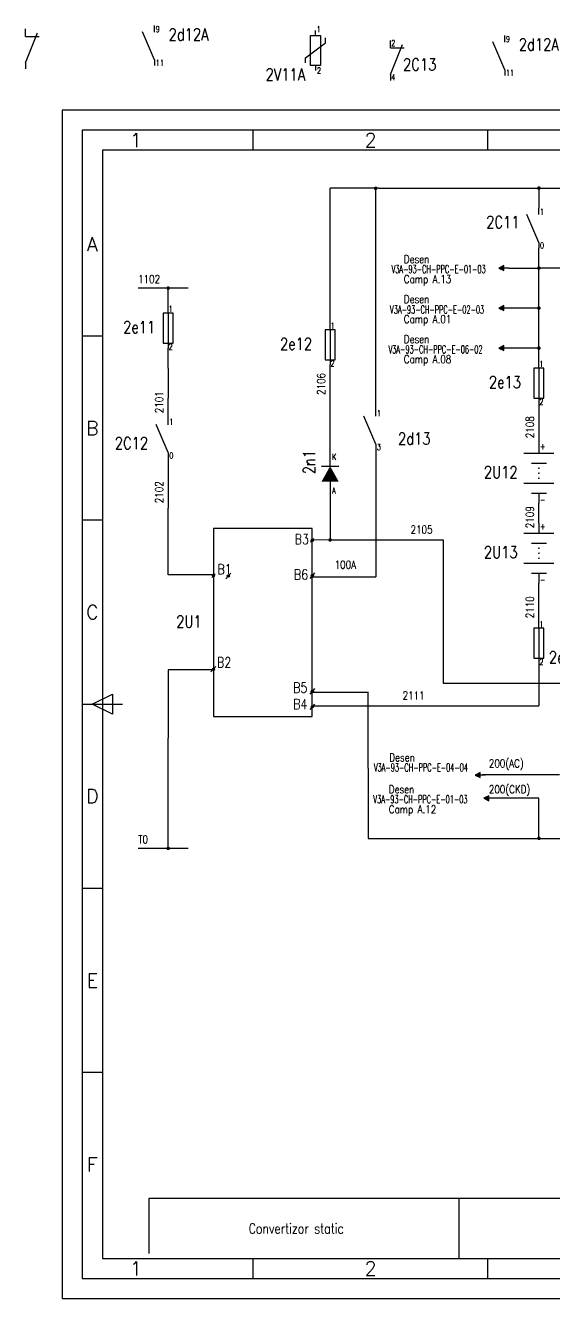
# Model space of a CAD drawing. Extents: x 23 to 1306, y -395 to 239.
# Drawn here: x 477 to 609.2, y -394.7 to -76.6 of the extents above; entities that cross this region are included whole.
import ezdxf
from ezdxf.enums import TextEntityAlignment as Align

# ---------------------------------------------------------------- set-up
doc = ezdxf.new("R2010")
doc.units = 0
doc.header["$LTSCALE"] = 7
doc.header["$MEASUREMENT"] = 0
doc.layers.get('0').update_dxf_attribs({"linetype": 'CONTINUOUS'})
doc.layers.add('MODIF', color=2, linetype='CONTINUOUS')
doc.layers.add('TAG', color=2, linetype='CONTINUOUS')
doc.styles.add('ISO', font='SIMPLEX.SHX')
doc.styles.add('ROMANS', font='romans', dxfattribs={"width": 0.8})

# ---------------------------------------------------------------- blocks, each defined once
blk = doc.blocks.new('VRSTR')
for p, q in [((0, -1.25), (0, 0)), ((-2.5, -6.88), (2.5, -3.12)), ((-1.25, -8.75), (-1.25, -1.25)), ((-1.25, -1.25), (1.25, -1.25)), ((1.25, -1.25), (1.25, -8.75)), ((2.5, -3.12), (2.5, -1.88)), ((-2.5, -8.12), (-2.5, -6.88)), ((1.25, -8.75), (-1.25, -8.75)), ((0, -8.75), (0, -10))]:
    blk.add_line(p, q)
at = {"layer": 'TAG', "style": 'ROMANS', "width": 0.8}
for tag, p, height in [('1E', (-2.1, 2.56), 1.5), ('E', (-7.5, 0), 3), ('VE', (-7.5, -6.25), 3), ('2E', (-2.1, -9.35), 1.5)]:
    blk.add_attdef(tag, p, '', height=height, rotation=270, dxfattribs=at)
for tag, p, height in [('1N', (0.01, 0.57), 1.5), ('N', (3.75, -2.5), 3), ('VN', (3.75, -8.75), 3), ('2N', (0.01, -10.92), 1.5)]:
    blk.add_attdef(tag, p, '', height=height, dxfattribs=at)
blk = doc.blocks.new('CNI')
at = {"linetype": 'Continuous'}
for p, q in [((0, -1.84), (0, 0)), ((0, -8.5), (3, -1)), ((0, -8.5), (0, -10))]:
    blk.add_line(p, q, dxfattribs=at)
at = {"linetype": 'Continuous', "flags": 128}
blk.add_lwpolyline([(0, -1.84), (3.41, -1.84)], dxfattribs=at)
at = {"layer": 'TAG', "linetype": 'Continuous', "style": 'ROMANS', "width": 0.8}
for tag, p in [('1N', (0.14, -1.41)), ('2N', (0.14, -9.9))]:
    blk.add_attdef(tag, p, '', height=1.5, dxfattribs=at)
blk.add_attdef('KN', text='', height=3, dxfattribs=at).set_placement((-2.33, -1.73), align=Align.MIDDLE_RIGHT)
for tag, p in [('1E', (-0.35, -2.05)), ('2E', (-0.35, -10.07))]:
    blk.add_attdef(tag, p, '', height=1.5, rotation=90, dxfattribs=at)
blk.add_attdef('KE', text='', height=3, rotation=90, dxfattribs=at).set_placement((-3.98, -4.61), align=Align.MIDDLE_RIGHT)
blk = doc.blocks.new('CND')
at = {"linetype": 'Continuous'}
for p, q in [((0, -1.64), (0, 0)), ((0, -8.62), (-3, -1.62)), ((0, -8.62), (0, -10))]:
    blk.add_line(p, q, dxfattribs=at)
at = {"layer": 'TAG', "linetype": 'Continuous', "style": 'ROMANS', "width": 0.8}
for tag, p in [('1E', (-0.41, -1.57)), ('2E', (-0.41, -10.73))]:
    blk.add_attdef(tag, p, '', height=1.5, rotation=90, dxfattribs=at)
blk.add_attdef('K1E', text='', height=3, rotation=90, dxfattribs=at).set_placement((-11.31, -1.64), align=Align.MIDDLE_RIGHT)
blk.add_attdef('K1N', text='', height=3, dxfattribs=at).set_placement((-3.18, -4.55), align=Align.MIDDLE_RIGHT)
for tag, p in [('1N', (0.26, -1.67)), ('2N', (0.26, -10.09))]:
    blk.add_attdef(tag, p, '', height=1.5, dxfattribs=at)
blk = doc.blocks.new('BILUTA')
at = {"linetype": 'Continuous', "flags": 128}
blk.add_lwpolyline([(-0.225, 0, 0.45, 0.45, 1), (0.225, 0, 0.45, 0.45, 1)], format="xyseb", close=True, dxfattribs=at)
blk = doc.blocks.new('2SIG-FZ')
at = {"linetype": 'Continuous'}
for p, q in [((0, -1.25), (0, 0)), ((0, -1.25), (0, -8.75)), ((0, -8.75), (0, -10))]:
    blk.add_line(p, q, dxfattribs=at)
at = {"linetype": 'Continuous', "flags": 128}
blk.add_lwpolyline([(1.25, -8.75), (1.25, -1.25), (-1.25, -1.25), (-1.25, -8.75)], close=True, dxfattribs=at)
at = {"layer": 'TAG', "linetype": 'Continuous', "style": 'ROMANS', "width": 0.8}
for tag, p, height in [('1', (0.11, -0.95), 1.5), ('F', (-4.64, -7.12), 3), ('100', (1.65, -5.97), 2), ('A', (6.88, -5.97), 2), ('2', (0.11, -10.4), 1.5)]:
    blk.add_attdef(tag, p, '', height=height, dxfattribs=at)
blk = doc.blocks.new('SAGEATA')
at = {"flags": 128}
for points in [[(0, 2.5), (-0.625, 1.25), (0.625, 1.25), (0, 2.5)], [(0, 0), (0, 2.5)]]:
    blk.add_lwpolyline(points, dxfattribs=at)
blk.add_solid([(-0.625, 1.25), (0, 2.5), (0.625, 1.25)])
at = {"layer": 'TAG', "style": 'ROMANS', "width": 0.8}
for tag, p, rotation in [('1S', (0, 10), 180), ('1V', (0, 11.25), 270), ('1E', (2.5, 2.5), 90)]:
    blk.add_attdef(tag, p, '', height=3, rotation=rotation, dxfattribs=at)
blk.add_attdef('1N', (-5, 3.75), '', height=3, dxfattribs=at)
blk = doc.blocks.new('2CND')
at = {"linetype": 'Continuous'}
for p, q in [((0, -1.64), (0, 0)), ((0, -8.62), (-3, -1.62)), ((0, -8.62), (0, -10))]:
    blk.add_line(p, q, dxfattribs=at)
at = {"layer": 'TAG', "linetype": 'Continuous', "style": 'ROMANS', "width": 0.8}
blk.add_attdef('K1', text='', height=3, dxfattribs=at).set_placement((-5.58, -4.47), align=Align.MIDDLE_RIGHT)
for tag, p in [('1', (0.26, -1.67)), ('2', (0.26, -10.09))]:
    blk.add_attdef(tag, p, '', height=1.5, dxfattribs=at)
blk = doc.blocks.new('2BATERIE')
at = {"linetype": 'Continuous'}
for p, q in [((0, 0), (0, -2.5)), ((-3.75, -2.5), (3.75, -2.5)), ((-1.88, -5), (1.88, -5)), ((-3.75, -10), (3.75, -10)), ((-1.88, -12.5), (1.88, -12.5)), ((0, -12.5), (0, -15))]:
    blk.add_line(p, q, dxfattribs=at)
at = {"linetype": 'Continuous', "const_width": 0.2, "flags": 128}
for points in [[(-0.1, -6.25, 1), (0.1, -6.25, 1)], [(-0.1, -7.5, 1), (0.1, -7.5, 1)], [(-0.1, -8.75, 1), (0.1, -8.75, 1)]]:
    blk.add_lwpolyline(points, format="xyb", close=True, dxfattribs=at)
at = {"layer": 'TAG', "linetype": 'Continuous', "style": 'ROMANS', "width": 0.8}
for tag, p, height in [('+', (0.3, -1.54), 1.5), ('U', (6.25, -8.75), 3), ('-', (0.3, -14.88), 1.5)]:
    blk.add_attdef(tag, p, '', height=height, dxfattribs=at)
blk = doc.blocks.new('DIODA')
at = {"linetype": 'Continuous'}
for p, q in [((0, -3.22), (0, 0)), ((0, -6.9), (0, -10))]:
    blk.add_line(p, q, dxfattribs=at)
at = {"linetype": 'Continuous', "const_width": 0.24, "flags": 128}
blk.add_lwpolyline([(0, -3.32), (-1.96, -6.85), (1.96, -6.85)], close=True, dxfattribs=at)
at = {"linetype": 'Continuous', "flags": 128}
blk.add_lwpolyline([(-2.16, -3.1), (2.17, -3.1)], dxfattribs=at)
at = {"linetype": 'Continuous'}
blk.add_solid([(-0.01, -3.32), (1.92, -6.84), (-1.91, -6.86)], dxfattribs=at)
at = {"layer": 'TAG', "linetype": 'Continuous', "style": 'ROMANS', "width": 0.8}
for tag, rotation, p in [('DE', 90, (-12.18, -1.74)), ('DV', 270, (-4.34, -6.03)), ('DS', 180, (-10.42, -5.99)), ('TE', 90, (6.57, -2.99)), ('TS', 180, (8.33, -7.24)), ('TV', 270, (14.41, -7.28))]:
    blk.add_attdef(tag, text='', height=3, rotation=rotation, dxfattribs=at).set_placement(p, align=Align.MIDDLE_RIGHT)
for tag, p in [('DN', (-6.08, -2.02)), ('TN', (12.67, -3.27))]:
    blk.add_attdef(tag, text='', height=3, dxfattribs=at).set_placement(p, align=Align.MIDDLE_RIGHT)
for tag, p, rotation in [('1E', (-2.65, -2.22), 90), ('1S', (-0.23, -0.04), 180), ('1V', (2.72, 0.3), 270), ('2E', (-2.65, -10.15), 90), ('2S', (-0.37, -8.45), 180), ('2V', (2.63, -8.07), 270)]:
    blk.add_attdef(tag, p, '', height=1.5, rotation=rotation, dxfattribs=at)
for tag, p in [('1N', (0.16, -1.54)), ('2N', (0.15, -9.9))]:
    blk.add_attdef(tag, p, '', height=1.5, dxfattribs=at)

msp = doc.modelspace()

# ---------------------------------------------------------------- linework, layer by layer
at = {"color": 240}
for p, q in [((1306.33, -97.74), (486.25, -97.74)), ((486.25, -97.74), (486.25, -394.74)), ((1301.33, -102.74), (491.25, -102.74)), ((491.25, -102.74), (491.25, -389.74)), ((491.25, -389.74), (1301.33, -389.74)), ((486.25, -394.74), (1306.33, -394.74))]:
    msp.add_line(p, q, dxfattribs=at)
at = {"color": 70}
for p, q in [((533.97, -107.74), (533.97, -102.74)), ((592.61, -107.74), (592.61, -102.74)), ((1296.33, -107.74), (496.25, -107.74)), ((496.25, -107.74), (496.25, -384.74)), ((496.25, -154.24), (491.25, -154.24)), ((496.25, -200.24), (491.25, -200.24)), ((493.75, -246.24), (498.75, -243.74)), ((498.75, -243.74), (498.75, -248.74)), ((491.25, -246.24), (501.25, -246.24)), ((498.75, -248.74), (493.75, -246.24)), ((496.25, -292.24), (491.25, -292.24)), ((496.25, -338.24), (491.25, -338.24)), ((496.25, -384.74), (1296.33, -384.74)), ((533.97, -389.74), (533.97, -384.74)), ((592.61, -389.74), (592.61, -384.74))]:
    msp.add_line(p, q, dxfattribs=at)
at = {"layer": 'MODIF'}
for p, q in [((477.05, -79.32), (477.04, -77.48)), ((477.04, -85.98), (480.04, -78.48)), ((477.04, -85.98), (477.04, -87.48)), ((565.33, -117.24), (553.15, -117.24)), ((553.15, -151.43), (553.15, -117.24)), ((564.56, -172.61), (564.56, -117.26)), ((565.33, -117.24), (605.33, -117.24)), ((605.33, -117.24), (616.58, -117.24)), ((605.33, -117.24), (605.33, -122.24)), ((605.33, -137.24), (605.33, -132.24)), ((597.83, -137.24), (605.33, -137.24)), ((622.83, -137.24), (605.33, -137.24)), ((605.33, -160.99), (605.33, -137.24)), ((517.7, -142.24), (505.2, -142.24)), ((512.7, -147.24), (512.7, -142.24)), ((605.33, -147.24), (597.83, -147.24)), ((512.7, -162.24), (512.7, -157.24)), ((605.33, -157.24), (597.83, -157.24)), ((512.7, -162.24), (512.7, -169.74)), ((553.17, -183.65), (553.15, -161.43)), ((512.7, -174.74), (512.7, -169.74)), ((605.33, -170.99), (605.33, -180.99)), ((564.56, -182.61), (564.56, -214.37)), ((512.7, -184.74), (512.7, -197.24)), ((553.17, -193.65), (553.17, -205.18)), ((512.68, -213.89), (512.7, -197.24)), ((605.33, -200.99), (605.33, -195.99)), ((549.1, -204.79), (548.29, -205.7)), ((553.17, -205.18), (548.98, -205.24)), ((553.15, -205.18), (581.44, -205.18)), ((554.35, -205.18), (556.85, -205.18)), ((581.44, -205.18), (581.44, -240.97)), ((524.22, -213.89), (512.68, -213.89)), ((524.44, -213.64), (523.62, -214.55)), ((528.36, -213.51), (527.14, -214.87)), ((549.3, -213.41), (548.08, -214.77)), ((548.69, -214.37), (564.56, -214.37)), ((605.33, -225.99), (605.33, -215.99)), ((523.82, -237.67), (512.68, -237.67)), ((512.68, -237.67), (512.7, -254.74)), ((524.62, -236.78), (523.4, -238.14)), ((605.33, -235.99), (605.33, -242.24)), ((581.44, -240.97), (641.91, -240.97)), ((549.3, -242.31), (548.08, -243.67)), ((548.5, -243.2), (562.7, -243.2)), ((562.7, -262.24), (562.7, -243.09)), ((605.33, -242.24), (605.33, -246.65)), ((549.3, -246.19), (548.08, -247.55)), ((548.88, -246.65), (602.7, -246.65)), ((602.7, -246.65), (605.33, -246.65)), ((512.7, -264.74), (512.7, -254.74)), ((562.7, -262.24), (562.7, -279.74)), ((610.5, -263.91), (591.27, -263.91)), ((512.7, -272.24), (512.7, -264.74)), ((605.33, -269.74), (594.08, -269.74)), ((605.33, -279.74), (605.33, -269.74)), ((512.7, -282.24), (512.7, -272.24)), ((562.7, -279.74), (568.6, -279.74)), ((565.33, -279.74), (660.33, -279.74)), ((517.7, -282.24), (505.2, -282.24)), ((531.07, -369.74), (507.83, -369.74)), ((585.33, -369.74), (585.33, -384.74))]:
    msp.add_line(p, q, dxfattribs=at)
at = {"layer": 'MODIF', "flags": 128}
for points in [[(477.05, -79.32), (480.46, -79.32)], [(507.83, -369.74), (507.83, -383.49)], [(1088.57, -384.74), (1088.57, -369.74), (531.07, -369.74)]]:
    msp.add_lwpolyline(points, dxfattribs=at)
msp.add_lwpolyline([(524.03, -202.27), (524.03, -249.31), (548.69, -249.31), (548.69, -202.27)], close=True, dxfattribs=at)
at = {"layer": 'MODIF'}
for centre in [(548.69, -205.24), (524.03, -214.1), (527.75, -214.19), (548.69, -214.09), (524.03, -237.48), (548.69, -242.99), (548.69, -246.87)]:
    msp.add_circle(centre, 0.283, dxfattribs=at)

# ---------------------------------------------------------------- block references
ref = msp.add_blockref('CND', (509.32, -76.6), dxfattribs=at)
ref.add_attrib('K1N', '2d12A', dxfattribs={"layer": 'TAG', "linetype": 'Continuous', "height": 3, "style": 'ROMANS', "width": 0.8}).set_placement((522.79, -78.85), align=Align.MIDDLE_RIGHT)
ref.add_attrib('2N', '11', (509.58, -86.69), dxfattribs={"layer": 'TAG', "linetype": 'Continuous', "height": 1.5, "style": 'ROMANS', "width": 0.8})
ref.add_attrib('1N', '9', (509.58, -78.27), dxfattribs={"layer": 'TAG', "linetype": 'Continuous', "height": 1.5, "style": 'ROMANS', "width": 0.8})
ref = msp.add_blockref('VRSTR', (549.54, -77.85), dxfattribs=at)
ref.add_attrib('VN', '2V11A ', (537.04, -90.35), dxfattribs={"layer": 'TAG', "height": 3, "style": 'ROMANS', "width": 0.8})
ref.add_attrib('1N', '1 ', (549.8, -78.31), dxfattribs={"layer": 'TAG', "height": 1.5, "style": 'ROMANS', "width": 0.8})
ref.add_attrib('2N', '2', (549.87, -88.63), dxfattribs={"layer": 'TAG', "height": 1.5, "style": 'ROMANS', "width": 0.8})
ref = msp.add_blockref('CND', (596.82, -79.1), dxfattribs=at)
ref.add_attrib('K1N', '2d12A', dxfattribs={"layer": 'TAG', "linetype": 'Continuous', "height": 3, "style": 'ROMANS', "width": 0.8}).set_placement((610.29, -81.35), align=Align.MIDDLE_RIGHT)
ref.add_attrib('2N', '11', (597.08, -89.19), dxfattribs={"layer": 'TAG', "linetype": 'Continuous', "height": 1.5, "style": 'ROMANS', "width": 0.8})
ref.add_attrib('1N', '9', (597.08, -80.77), dxfattribs={"layer": 'TAG', "linetype": 'Continuous', "height": 1.5, "style": 'ROMANS', "width": 0.8})
ref = msp.add_blockref('CNI', (568.29, -80.35), dxfattribs=at)
ref.add_attrib('2N', '4', (568.43, -90.25), dxfattribs={"layer": 'TAG', "linetype": 'Continuous', "height": 1.5, "style": 'ROMANS', "width": 0.8})
ref.add_attrib('1N', '2', (568.43, -81.77), dxfattribs={"layer": 'TAG', "linetype": 'Continuous', "height": 1.5, "style": 'ROMANS', "width": 0.8})
ref.add_attrib('KN', '2C13', dxfattribs={"layer": 'TAG', "linetype": 'Continuous', "height": 3, "style": 'ROMANS', "width": 0.8}).set_placement((579.71, -86.35), align=Align.MIDDLE_RIGHT)
for p in [(564.56, -117.3), (605.33, -117.24), (605.33, -137.24), (512.7, -142.24), (605.33, -147.24), (605.33, -157.24), (553.17, -205.18), (605.33, -279.74), (512.7, -282.24)]:
    msp.add_blockref('BILUTA', p, dxfattribs=at)
ref = msp.add_blockref('2CND', (605.33, -122.24), dxfattribs=at)
ref.add_attrib('K1', '2C11', dxfattribs={"layer": 'TAG', "linetype": 'Continuous', "height": 3, "style": 'ROMANS', "width": 0.8}).set_placement((600.5, -125.74), align=Align.MIDDLE_RIGHT)
ref.add_attrib('2', '0', (605.6, -132.33), dxfattribs={"layer": 'TAG', "linetype": 'Continuous', "height": 1.5, "style": 'ROMANS', "width": 0.8})
ref.add_attrib('1', '1', (605.6, -123.91), dxfattribs={"layer": 'TAG', "linetype": 'Continuous', "height": 1.5, "style": 'ROMANS', "width": 0.8})
at = {"layer": 'MODIF', "rotation": 90}
for p in [(597.83, -137.24), (597.83, -147.24), (597.83, -157.24), (591.87, -263.94), (594.08, -269.74)]:
    msp.add_blockref('SAGEATA', p, dxfattribs=at)
at = {"layer": 'MODIF'}
ref = msp.add_blockref('2SIG-FZ', (512.7, -147.24), dxfattribs=at)
ref.add_attrib('1', '1', (512.81, -148.19), dxfattribs={"layer": 'TAG', "height": 1.5, "style": 'ROMANS', "width": 0.8})
ref.add_attrib('F', '2e11', (501.45, -153.49), dxfattribs={"layer": 'TAG', "height": 3, "style": 'ROMANS', "width": 0.8})
ref.add_attrib('2', '2', (512.81, -157.64), dxfattribs={"layer": 'TAG', "height": 1.5, "style": 'ROMANS', "width": 0.8})
ref = msp.add_blockref('2SIG-FZ', (553.15, -151.43), dxfattribs=at)
ref.add_attrib('1', '1', (553.26, -152.38), dxfattribs={"layer": 'TAG', "linetype": 'Continuous', "height": 1.5, "style": 'ROMANS', "width": 0.8})
ref.add_attrib('F', '2e12', (540.65, -157.68), dxfattribs={"layer": 'TAG', "linetype": 'Continuous', "height": 3, "style": 'ROMANS', "width": 0.8})
ref.add_attrib('2', '2', (553.26, -161.83), dxfattribs={"layer": 'TAG', "linetype": 'Continuous', "height": 1.5, "style": 'ROMANS', "width": 0.8})
ref = msp.add_blockref('2SIG-FZ', (605.33, -160.99), dxfattribs=at)
ref.add_attrib('1', '1', (605.45, -161.94), dxfattribs={"layer": 'TAG', "linetype": 'Continuous', "height": 1.5, "style": 'ROMANS', "width": 0.8})
ref.add_attrib('F', '2e13', (592.83, -167.24), dxfattribs={"layer": 'TAG', "linetype": 'Continuous', "height": 3, "style": 'ROMANS', "width": 0.8})
ref.add_attrib('2', '2', (605.45, -171.39), dxfattribs={"layer": 'TAG', "linetype": 'Continuous', "height": 1.5, "style": 'ROMANS', "width": 0.8})
ref = msp.add_blockref('2CND', (512.7, -174.74), dxfattribs=at)
ref.add_attrib('K1', '2C12', dxfattribs={"layer": 'TAG', "linetype": 'Continuous', "height": 3, "style": 'ROMANS', "width": 0.8}).set_placement((507.7, -180.99), align=Align.MIDDLE_RIGHT)
ref.add_attrib('2', '0', (512.96, -184.83), dxfattribs={"layer": 'TAG', "linetype": 'Continuous', "height": 1.5, "style": 'ROMANS', "width": 0.8})
ref.add_attrib('1', '1', (512.96, -176.41), dxfattribs={"layer": 'TAG', "linetype": 'Continuous', "height": 1.5, "style": 'ROMANS', "width": 0.8})
ref = msp.add_blockref('2CND', (564.56, -172.61), dxfattribs=at)
ref.add_attrib('K1', '2d13', dxfattribs={"layer": 'TAG', "linetype": 'Continuous', "height": 3, "style": 'ROMANS', "width": 0.8}).set_placement((578.26, -179.86), align=Align.MIDDLE_RIGHT)
ref.add_attrib('2', '3', (564.83, -182.7), dxfattribs={"layer": 'TAG', "linetype": 'Continuous', "height": 1.5, "style": 'ROMANS', "width": 0.8})
ref.add_attrib('1', '1', (564.83, -174.28), dxfattribs={"layer": 'TAG', "linetype": 'Continuous', "height": 1.5, "style": 'ROMANS', "width": 0.8})
ref = msp.add_blockref('2BATERIE', (605.33, -180.99), dxfattribs=at)
ref.add_attrib('U', '2U12', (591.58, -189.74), dxfattribs={"layer": 'TAG', "linetype": 'Continuous', "height": 3, "style": 'ROMANS', "width": 0.8})
ref.add_attrib('+', '+', (605.63, -182.53), dxfattribs={"layer": 'TAG', "linetype": 'Continuous', "height": 1.5, "style": 'ROMANS', "width": 0.8})
ref.add_attrib('-', '-', (605.63, -195.87), dxfattribs={"layer": 'TAG', "linetype": 'Continuous', "height": 1.5, "style": 'ROMANS', "width": 0.8})
ref = msp.add_blockref('DIODA', (553.17, -183.65), dxfattribs=at)
ref.add_attrib('2N', 'A', (553.67, -193.55), dxfattribs={"layer": 'TAG', "linetype": 'Continuous', "height": 1.5, "style": 'ROMANS', "width": 0.8})
ref.add_attrib('1N', 'K', (553.67, -185.19), dxfattribs={"layer": 'TAG', "linetype": 'Continuous', "height": 1.5, "style": 'ROMANS', "width": 0.8})
ref.add_attrib('DE', '2n1', dxfattribs={"layer": 'TAG', "linetype": 'Continuous', "height": 3, "rotation": 90, "style": 'ROMANS', "width": 0.8}).set_placement((547.92, -182.68), align=Align.MIDDLE_RIGHT)
ref = msp.add_blockref('2BATERIE', (605.33, -200.99), dxfattribs=at)
ref.add_attrib('U', '2U13', (591.58, -209.74), dxfattribs={"layer": 'TAG', "linetype": 'Continuous', "height": 3, "style": 'ROMANS', "width": 0.8})
ref.add_attrib('+', '+', (605.63, -202.53), dxfattribs={"layer": 'TAG', "linetype": 'Continuous', "height": 1.5, "style": 'ROMANS', "width": 0.8})
ref.add_attrib('-', '-', (605.63, -215.87), dxfattribs={"layer": 'TAG', "linetype": 'Continuous', "height": 1.5, "style": 'ROMANS', "width": 0.8})
ref = msp.add_blockref('2SIG-FZ', (605.33, -225.99), dxfattribs=at)
ref.add_attrib('1', '1', (605.45, -226.94), dxfattribs={"layer": 'TAG', "linetype": 'Continuous', "height": 1.5, "style": 'ROMANS', "width": 0.8})
ref.add_attrib('F', '2e14', (607.83, -235.99), dxfattribs={"layer": 'TAG', "linetype": 'Continuous', "height": 3, "style": 'ROMANS', "width": 0.8})
ref.add_attrib('2', '2', (605.45, -236.39), dxfattribs={"layer": 'TAG', "linetype": 'Continuous', "height": 1.5, "style": 'ROMANS', "width": 0.8})

# ---------------------------------------------------------------- texts
at = {"color": 50, "style": 'ISO'}
for s, p in [('1', (504.65, -105.26)), ('2', (563.29, -105.26)), ('A', (493.75, -131.24)), ('B', (493.75, -177.24)), ('C', (493.75, -223.24)), ('D', (493.75, -269.24)), ('E', (493.75, -315.24)), ('F', (493.75, -361.24)), ('1', (504.65, -387.26)), ('2', (563.29, -387.26))]:
    msp.add_text(s, height=3.5, dxfattribs=at).set_placement(p, align=Align.MIDDLE)
at = {"layer": 'MODIF', "style": 'ROMANS'}
for s, height, width, p in [('V3A-93-CH-PPC-E-01-03', 2, 0.6, (568.53, -138.49)), ('Desen', 2, 0.8, (571.58, -135.99)), ('1102', 2, 0.8, (505.2, -140.99)), ('Camp A.13', 2, 0.8, (571.58, -140.99)), ('Desen', 2, 0.8, (571.58, -145.99)), ('V3A-93-CH-PPC-E-02-03', 2, 0.6, (568.15, -148.61)), ('Camp A.01', 2, 0.8, (571.58, -150.99)), ('Desen', 2, 0.8, (571.58, -155.99)), ('V3A-93-CH-PPC-E-06-02', 2, 0.6, (567.76, -158.54)), ('Camp A.08', 2, 0.8, (571.58, -160.99)), ('2105', 2, 0.8, (573.27, -203.59)), ('B3', 2.539, 0.8, (544.32, -206.24)), ('B1', 2.539, 0.8, (525, -213.76)), ('B6', 2.539, 0.8, (544.12, -215.09)), ('100A', 2, 0.8, (554.3, -212.36)), ('2U1', 3, 0.8, (514.7, -227.08)), ('B2', 2.539, 0.8, (524.9, -237.04)), ('B5', 2.539, 0.8, (543.92, -243.35)), ('B4', 2.539, 0.8, (543.92, -247.46)), ('2111', 2, 0.8, (571.28, -245.06)), ('Desen', 2, 0.8, (567.96, -260.53)), ('200(AC)', 2, 0.8, (592.83, -262.01)), ('V3A-93-CH-PPC-E-04-04', 2, 0.6, (564.1, -263.03)), ('Desen', 2, 0.8, (567.83, -268.49)), ('200(CKD)', 2, 0.8, (592.83, -268.49)), ('V3A-93-CH-PPC-E-01-03', 2, 0.6, (563.98, -270.99)), ('Camp A.12', 2, 0.8, (567.83, -273.49)), ('T0', 2, 0.8, (505.2, -280.99)), ('Convertizor static', 2.5, 0.8, (532.83, -378.49))]:
    msp.add_text(s, height=height, dxfattribs=dict(at, width=width)).set_placement(p)
at = {"layer": 'MODIF', "style": 'ROMANS', "width": 0.8}
for s, p in [('2106', (551.9, -168.93)), ('2101', (511.45, -173.49)), ('2108', (604.08, -179.74)), ('2102', (511.45, -195.99)), ('2102', (511.45, -195.99)), ('2109', (604.08, -202.24)), ('2110', (604.08, -224.74))]:
    msp.add_text(s, height=2, rotation=90, dxfattribs=at).set_placement(p)

doc.saveas('drawing.dxf')
